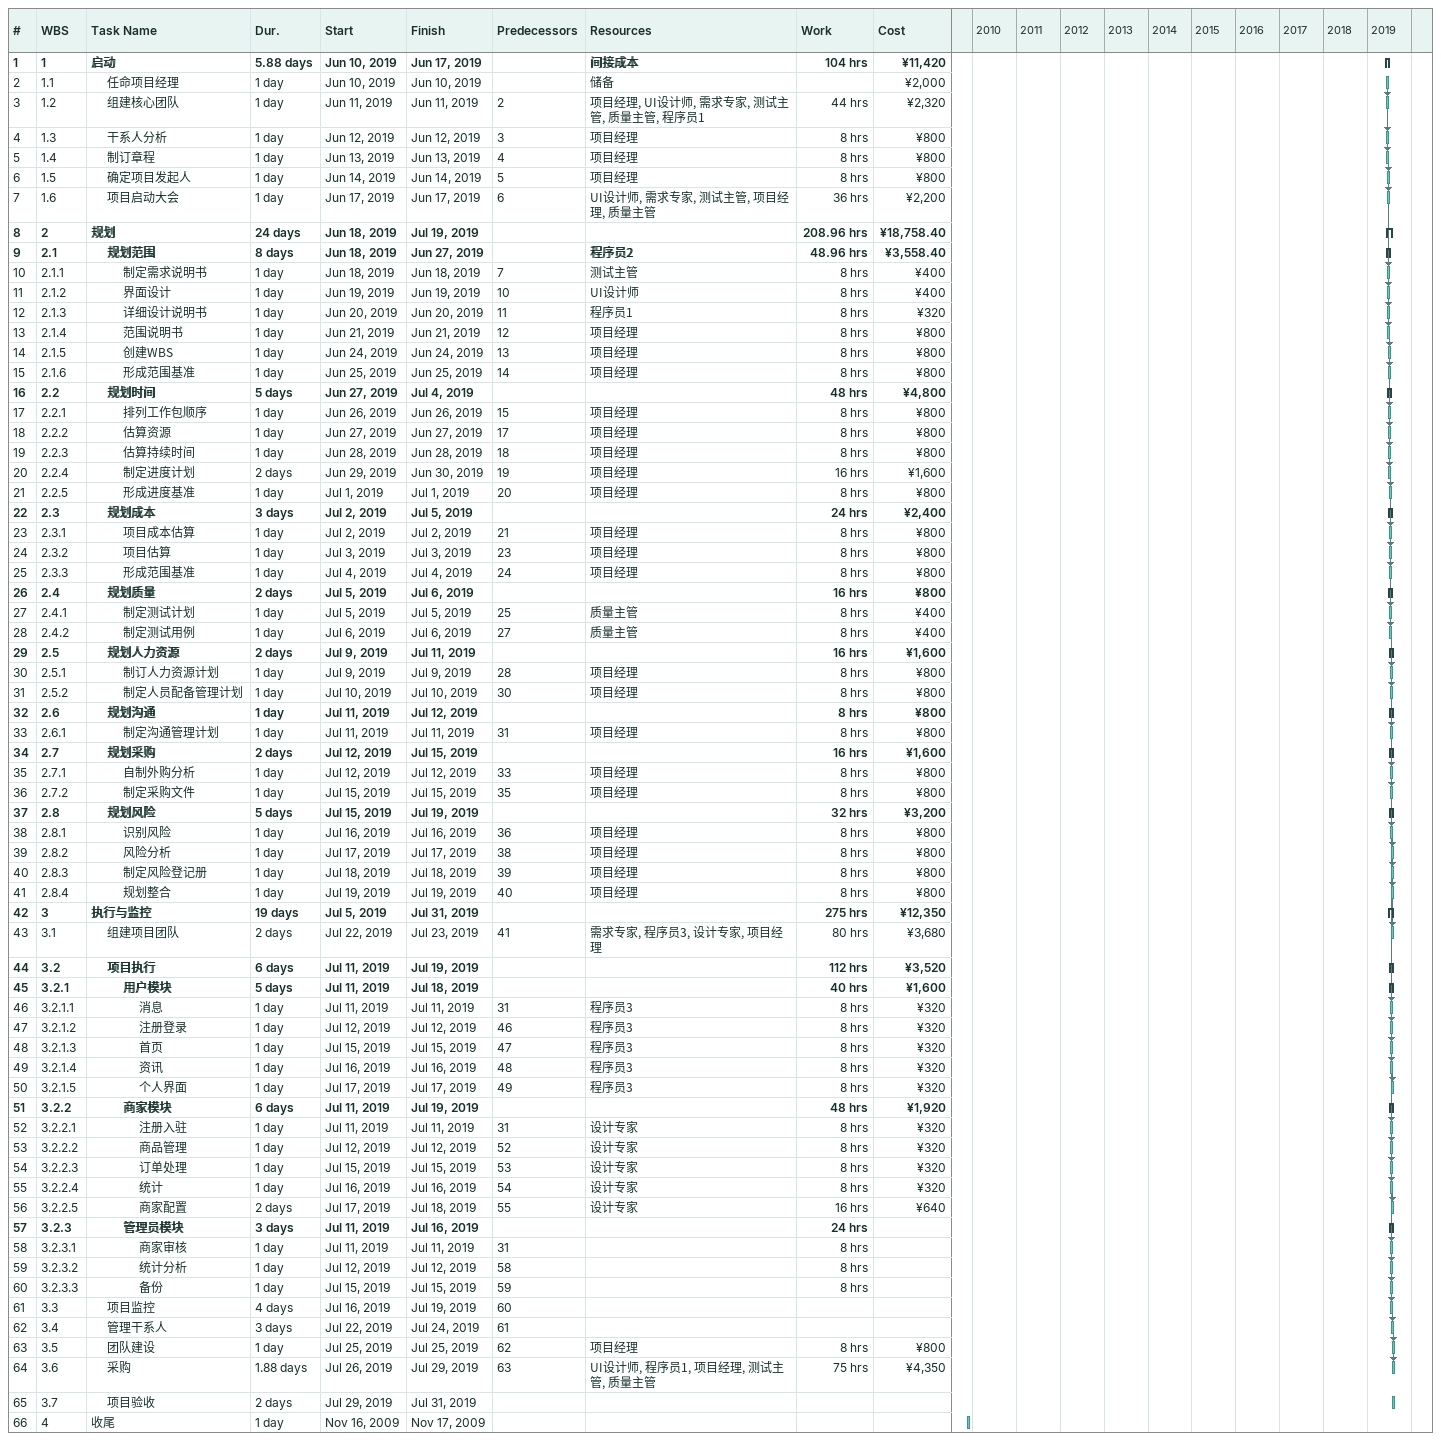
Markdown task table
| ID | WBS | Task | Duration | Start | Finish | Predecessors | Resources | Work (h) | Cost (¥) |
|---|---|---|---|---|---|---|---|---|---|
| 1 | 1 | **启动** | 5.88d | 2019-06-10 | 2019-06-17 |  | 间接成本 | 104 | 11420 |
| 2 | 1.1 | 任命项目经理 | 1d | 2019-06-10 | 2019-06-10 |  | 储备 |  | 2000 |
| 3 | 1.2 | 组建核心团队 | 1d | 2019-06-11 | 2019-06-11 | 2 | 项目经理, UI设计师, 需求专家, 测试主管, 质量主管, 程序员1 | 44 | 2320 |
| 4 | 1.3 | 干系人分析 | 1d | 2019-06-12 | 2019-06-12 | 3 | 项目经理 | 8 | 800 |
| 5 | 1.4 | 制订章程 | 1d | 2019-06-13 | 2019-06-13 | 4 | 项目经理 | 8 | 800 |
| 6 | 1.5 | 确定项目发起人 | 1d | 2019-06-14 | 2019-06-14 | 5 | 项目经理 | 8 | 800 |
| 7 | 1.6 | 项目启动大会 | 1d | 2019-06-17 | 2019-06-17 | 6 | UI设计师, 需求专家, 测试主管, 项目经理, 质量主管 | 36 | 2200 |
| 8 | 2 | **规划** | 24d | 2019-06-18 | 2019-07-19 |  |  | 208.96 | 18758.40 |
| 9 | 2.1 | **规划范围** | 8d | 2019-06-18 | 2019-06-27 |  | 程序员2 | 48.96 | 3558.40 |
| 10 | 2.1.1 | 制定需求说明书 | 1d | 2019-06-18 | 2019-06-18 | 7 | 测试主管 | 8 | 400 |
| 11 | 2.1.2 | 界面设计 | 1d | 2019-06-19 | 2019-06-19 | 10 | UI设计师 | 8 | 400 |
| 12 | 2.1.3 | 详细设计说明书 | 1d | 2019-06-20 | 2019-06-20 | 11 | 程序员1 | 8 | 320 |
| 13 | 2.1.4 | 范围说明书 | 1d | 2019-06-21 | 2019-06-21 | 12 | 项目经理 | 8 | 800 |
| 14 | 2.1.5 | 创建WBS | 1d | 2019-06-24 | 2019-06-24 | 13 | 项目经理 | 8 | 800 |
| 15 | 2.1.6 | 形成范围基准 | 1d | 2019-06-25 | 2019-06-25 | 14 | 项目经理 | 8 | 800 |
| 16 | 2.2 | **规划时间** | 5d | 2019-06-27 | 2019-07-04 |  |  | 48 | 4800 |
| 17 | 2.2.1 | 排列工作包顺序 | 1d | 2019-06-26 | 2019-06-26 | 15 | 项目经理 | 8 | 800 |
| 18 | 2.2.2 | 估算资源 | 1d | 2019-06-27 | 2019-06-27 | 17 | 项目经理 | 8 | 800 |
| 19 | 2.2.3 | 估算持续时间 | 1d | 2019-06-28 | 2019-06-28 | 18 | 项目经理 | 8 | 800 |
| 20 | 2.2.4 | 制定进度计划 | 2d | 2019-06-29 | 2019-06-30 | 19 | 项目经理 | 16 | 1600 |
| 21 | 2.2.5 | 形成进度基准 | 1d | 2019-07-01 | 2019-07-01 | 20 | 项目经理 | 8 | 800 |
| 22 | 2.3 | **规划成本** | 3d | 2019-07-02 | 2019-07-05 |  |  | 24 | 2400 |
| 23 | 2.3.1 | 项目成本估算 | 1d | 2019-07-02 | 2019-07-02 | 21 | 项目经理 | 8 | 800 |
| 24 | 2.3.2 | 项目估算 | 1d | 2019-07-03 | 2019-07-03 | 23 | 项目经理 | 8 | 800 |
| 25 | 2.3.3 | 形成范围基准 | 1d | 2019-07-04 | 2019-07-04 | 24 | 项目经理 | 8 | 800 |
| 26 | 2.4 | **规划质量** | 2d | 2019-07-05 | 2019-07-06 |  |  | 16 | 800 |
| 27 | 2.4.1 | 制定测试计划 | 1d | 2019-07-05 | 2019-07-05 | 25 | 质量主管 | 8 | 400 |
| 28 | 2.4.2 | 制定测试用例 | 1d | 2019-07-06 | 2019-07-06 | 27 | 质量主管 | 8 | 400 |
| 29 | 2.5 | **规划人力资源** | 2d | 2019-07-09 | 2019-07-11 |  |  | 16 | 1600 |
| 30 | 2.5.1 | 制订人力资源计划 | 1d | 2019-07-09 | 2019-07-09 | 28 | 项目经理 | 8 | 800 |
| 31 | 2.5.2 | 制定人员配备管理计划 | 1d | 2019-07-10 | 2019-07-10 | 30 | 项目经理 | 8 | 800 |
| 32 | 2.6 | **规划沟通** | 1d | 2019-07-11 | 2019-07-12 |  |  | 8 | 800 |
| 33 | 2.6.1 | 制定沟通管理计划 | 1d | 2019-07-11 | 2019-07-11 | 31 | 项目经理 | 8 | 800 |
| 34 | 2.7 | **规划采购** | 2d | 2019-07-12 | 2019-07-15 |  |  | 16 | 1600 |
| 35 | 2.7.1 | 自制外购分析 | 1d | 2019-07-12 | 2019-07-12 | 33 | 项目经理 | 8 | 800 |
| 36 | 2.7.2 | 制定采购文件 | 1d | 2019-07-15 | 2019-07-15 | 35 | 项目经理 | 8 | 800 |
| 37 | 2.8 | **规划风险** | 5d | 2019-07-15 | 2019-07-19 |  |  | 32 | 3200 |
| 38 | 2.8.1 | 识别风险 | 1d | 2019-07-16 | 2019-07-16 | 36 | 项目经理 | 8 | 800 |
| 39 | 2.8.2 | 风险分析 | 1d | 2019-07-17 | 2019-07-17 | 38 | 项目经理 | 8 | 800 |
| 40 | 2.8.3 | 制定风险登记册 | 1d | 2019-07-18 | 2019-07-18 | 39 | 项目经理 | 8 | 800 |
| 41 | 2.8.4 | 规划整合 | 1d | 2019-07-19 | 2019-07-19 | 40 | 项目经理 | 8 | 800 |
| 42 | 3 | **执行与监控** | 19d | 2019-07-05 | 2019-07-31 |  |  | 275 | 12350 |
| 43 | 3.1 | 组建项目团队 | 2d | 2019-07-22 | 2019-07-23 | 41 | 需求专家, 程序员3, 设计专家, 项目经理 | 80 | 3680 |
| 44 | 3.2 | **项目执行** | 6d | 2019-07-11 | 2019-07-19 |  |  | 112 | 3520 |
| 45 | 3.2.1 | **用户模块** | 5d | 2019-07-11 | 2019-07-18 |  |  | 40 | 1600 |
| 46 | 3.2.1.1 | 消息 | 1d | 2019-07-11 | 2019-07-11 | 31 | 程序员3 | 8 | 320 |
| 47 | 3.2.1.2 | 注册登录 | 1d | 2019-07-12 | 2019-07-12 | 46 | 程序员3 | 8 | 320 |
| 48 | 3.2.1.3 | 首页 | 1d | 2019-07-15 | 2019-07-15 | 47 | 程序员3 | 8 | 320 |
| 49 | 3.2.1.4 | 资讯 | 1d | 2019-07-16 | 2019-07-16 | 48 | 程序员3 | 8 | 320 |
| 50 | 3.2.1.5 | 个人界面 | 1d | 2019-07-17 | 2019-07-17 | 49 | 程序员3 | 8 | 320 |
| 51 | 3.2.2 | **商家模块** | 6d | 2019-07-11 | 2019-07-19 |  |  | 48 | 1920 |
| 52 | 3.2.2.1 | 注册入驻 | 1d | 2019-07-11 | 2019-07-11 | 31 | 设计专家 | 8 | 320 |
| 53 | 3.2.2.2 | 商品管理 | 1d | 2019-07-12 | 2019-07-12 | 52 | 设计专家 | 8 | 320 |
| 54 | 3.2.2.3 | 订单处理 | 1d | 2019-07-15 | 2019-07-15 | 53 | 设计专家 | 8 | 320 |
| 55 | 3.2.2.4 | 统计 | 1d | 2019-07-16 | 2019-07-16 | 54 | 设计专家 | 8 | 320 |
| 56 | 3.2.2.5 | 商家配置 | 2d | 2019-07-17 | 2019-07-18 | 55 | 设计专家 | 16 | 640 |
| 57 | 3.2.3 | **管理员模块** | 3d | 2019-07-11 | 2019-07-16 |  |  | 24 |  |
| 58 | 3.2.3.1 | 商家审核 | 1d | 2019-07-11 | 2019-07-11 | 31 |  | 8 |  |
| 59 | 3.2.3.2 | 统计分析 | 1d | 2019-07-12 | 2019-07-12 | 58 |  | 8 |  |
| 60 | 3.2.3.3 | 备份 | 1d | 2019-07-15 | 2019-07-15 | 59 |  | 8 |  |
| 61 | 3.3 | 项目监控 | 4d | 2019-07-16 | 2019-07-19 | 60 |  |  |  |
| 62 | 3.4 | 管理干系人 | 3d | 2019-07-22 | 2019-07-24 | 61 |  |  |  |
| 63 | 3.5 | 团队建设 | 1d | 2019-07-25 | 2019-07-25 | 62 | 项目经理 | 8 | 800 |
| 64 | 3.6 | 采购 | 1.88d | 2019-07-26 | 2019-07-29 | 63 | UI设计师, 程序员1, 项目经理, 测试主管, 质量主管 | 75 | 4350 |
| 65 | 3.7 | 项目验收 | 2d | 2019-07-29 | 2019-07-31 |  |  |  |  |
| 66 | 4 | 收尾 | 1d | 2009-11-16 | 2009-11-17 |  |  |  |  |
